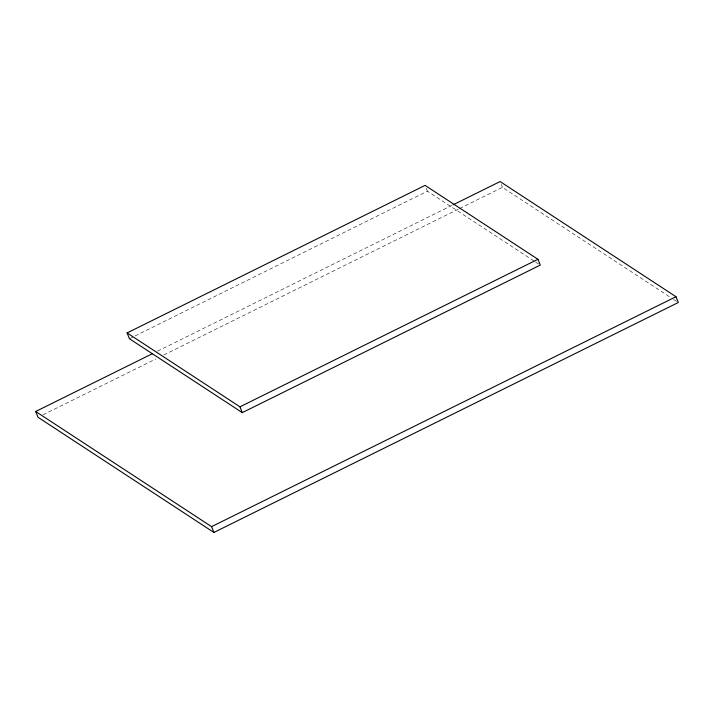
<?xml version="1.0" encoding="UTF-8"?>
<svg xmlns="http://www.w3.org/2000/svg" width="714" height="714" viewBox="0 0 714 714"><rect width="100%" height="100%" fill="white"/><g stroke="black" fill="none" stroke-linecap="round" stroke-linejoin="round"><path stroke-width="0.54" stroke-dasharray="3.57 2.68" d="M129.43 338.731L427.418 191.182L534.679 261.422M157.544 351.154L452.158 205.284M43.027 414.807L155.875 358.937M163.863 354.974L458.477 209.104M459.477 208.604L502.424 187.345L669.928 297.033M673.65 299.469L677.372 301.906M535.607 262.029L540.275 265.09M501.255 184.444L502.424 187.345M426.249 188.282L427.418 191.182"/><path stroke-width="1.07" d="M127.101 332.929L425.089 185.381L537.945 259.289L540.275 265.09L242.287 412.63L129.43 338.731L127.101 332.929L239.958 406.828L242.287 412.63M453.158 204.784L500.095 181.543L675.971 296.721L678.3 302.513L213.905 532.457L38.029 417.279L35.7 411.487L152.546 353.626M239.958 406.828L537.945 259.289M35.7 411.487L211.576 526.655L675.971 296.721M211.576 526.655L213.905 532.457"/></g></svg>
